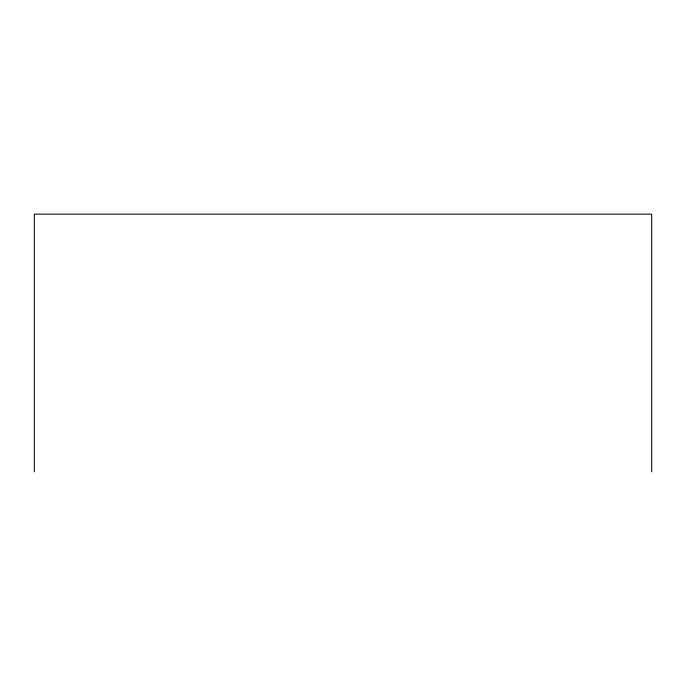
<?xml version="1.0" encoding="UTF-8"?>
<svg xmlns="http://www.w3.org/2000/svg" width="686" height="686" viewBox="0 0 686 686"><rect width="100%" height="100%" fill="white"/><g stroke="black" fill="none" stroke-linecap="round" stroke-linejoin="round"><path stroke-width="1.03" d="M651.7 471.857L651.7 214.143L34.3 214.143L34.3 471.857"/></g></svg>
